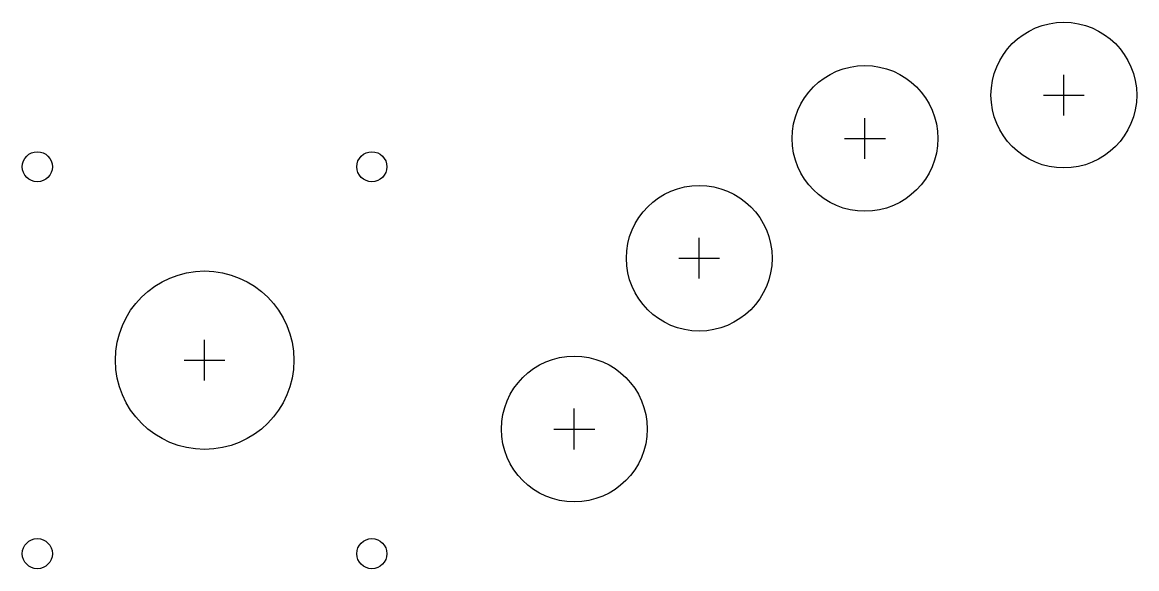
# Model space of a CAD drawing. Header units: millimetres. Extents: x -36 to 183, y -41 to 66.
import ezdxf

# ---------------------------------------------------------------- set-up
doc = ezdxf.new("R2010")
doc.units = ezdxf.units.MM
for name, color, linetype in [('BUTTONS', 1, 'Continuous'), ('IL_PLATE_HOLES', 7, 'Continuous'), ('JOYSTICK_BORE_35', 7, 'Continuous'), ('REFERENCE', 8, 'Continuous')]:
    doc.layers.add(name, color=color, linetype=linetype)

msp = doc.modelspace()

# ---------------------------------------------------------------- linework, layer by layer
at = {"layer": 'BUTTONS'}
for centre in [(168.5, 52), (129.5, 43.5), (97, 20), (72.5, -13.5)]:
    msp.add_circle(centre, 14.29, dxfattribs=at)
at = {"layer": 'IL_PLATE_HOLES'}
for centre in [(-32.8, 37.95), (32.8, 37.95), (-32.8, -37.95), (32.8, -37.95)]:
    msp.add_circle(centre, 2.95, dxfattribs=at)
at = {"layer": 'JOYSTICK_BORE_35'}
msp.add_circle((0, 0), 17.5, dxfattribs=at)
at = {"layer": 'REFERENCE'}
for p, q in [((168.5, 48), (168.5, 56)), ((164.5, 52), (172.5, 52)), ((129.5, 39.5), (129.5, 47.5)), ((125.5, 43.5), (133.5, 43.5)), ((97, 16), (97, 24)), ((93, 20), (101, 20)), ((0, -4), (0, 4)), ((-4, 0), (4, 0)), ((72.5, -17.5), (72.5, -9.5)), ((68.5, -13.5), (76.5, -13.5))]:
    msp.add_line(p, q, dxfattribs=at)

doc.saveas('drawing.dxf')
